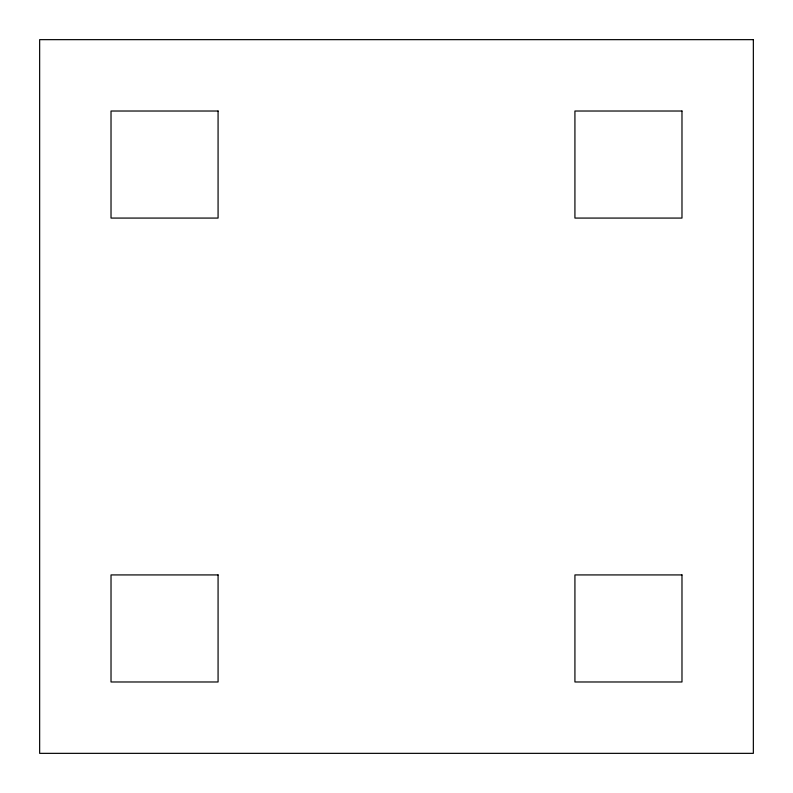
<?xml version="1.0" encoding="UTF-8"?>
<svg xmlns="http://www.w3.org/2000/svg" width="793" height="793" viewBox="0 0 793 793"><rect width="100%" height="100%" fill="white"/><g stroke="black" fill="none" stroke-linecap="round" stroke-linejoin="round"><path stroke-width="1.19" d="M753.35 39.65L39.65 39.65L39.65 753.35L753.35 753.35L753.35 39.65M218.075 111.02L111.02 111.02L111.02 218.075L218.075 218.075L218.075 111.02M681.98 111.02L574.925 111.02L574.925 218.075L681.98 218.075L681.98 111.02M218.075 574.925L111.02 574.925L111.02 681.98L218.075 681.98L218.075 574.925M681.98 574.925L574.925 574.925L574.925 681.98L681.98 681.98L681.98 574.925"/></g></svg>
